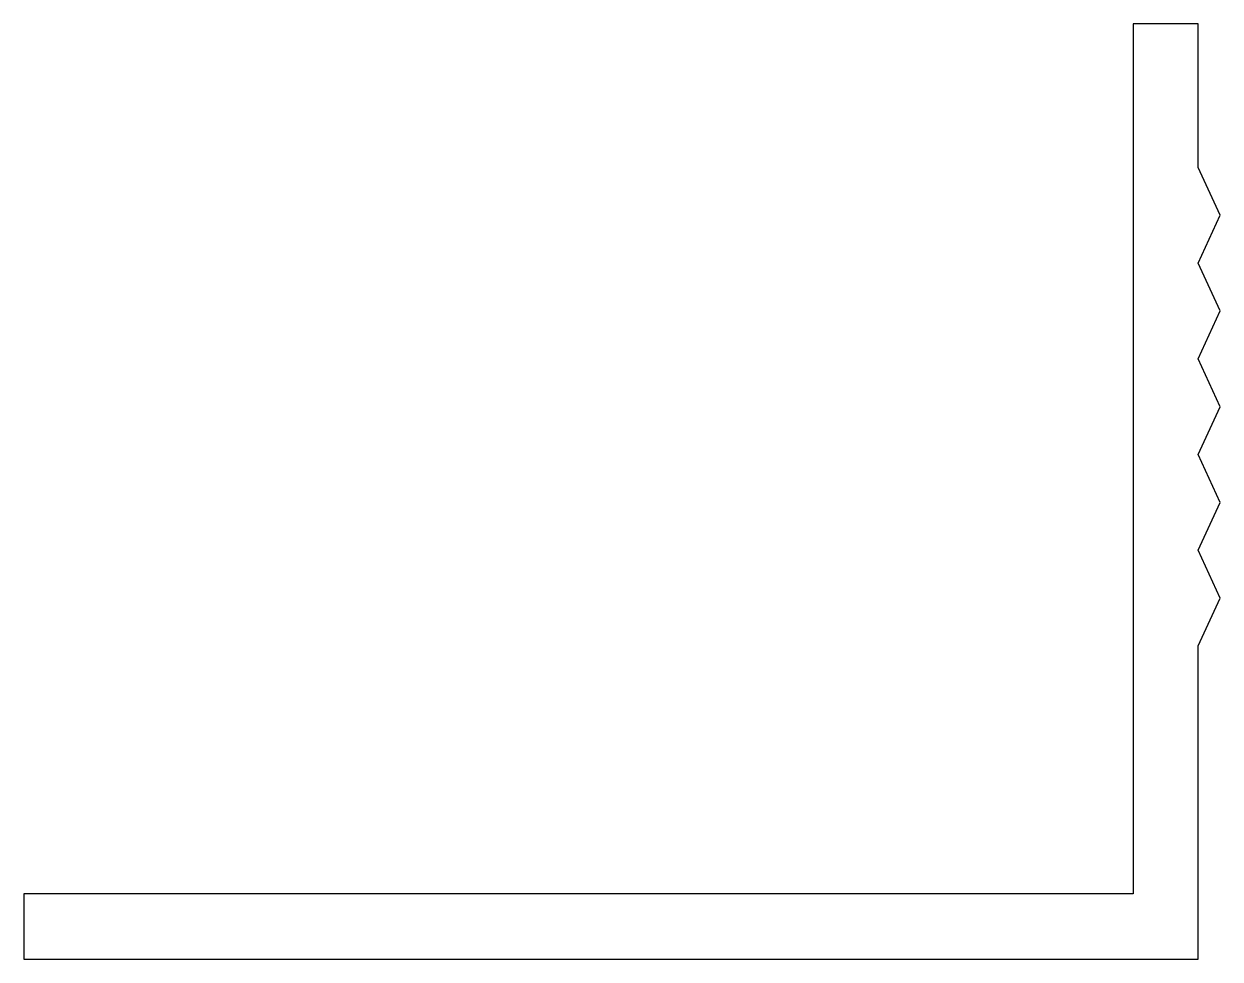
# Model space of a CAD drawing. Extents: x -643.9 to -616.4, y 76.8 to 98.3.
import ezdxf

# ---------------------------------------------------------------- set-up
doc = ezdxf.new("R2010")
doc.units = 0
doc.layers.add('ANA', color=220, linetype='CONTINUOUS')

msp = doc.modelspace()

# ---------------------------------------------------------------- linework, layer by layer
at = {"layer": 'ANA', "color": 0}
msp.add_lwpolyline([(-616.912, 88.402), (-616.412, 89.502), (-616.912, 90.602), (-616.412, 91.702), (-616.912, 92.802), (-616.412, 93.902), (-616.912, 95.002), (-616.912, 98.302), (-618.412, 98.302), (-618.412, 78.302), (-643.912, 78.302), (-643.912, 76.802), (-616.912, 76.802), (-616.912, 84.002), (-616.412, 85.102), (-616.912, 86.202), (-616.412, 87.302)], close=True, dxfattribs=at)

doc.saveas('drawing.dxf')
